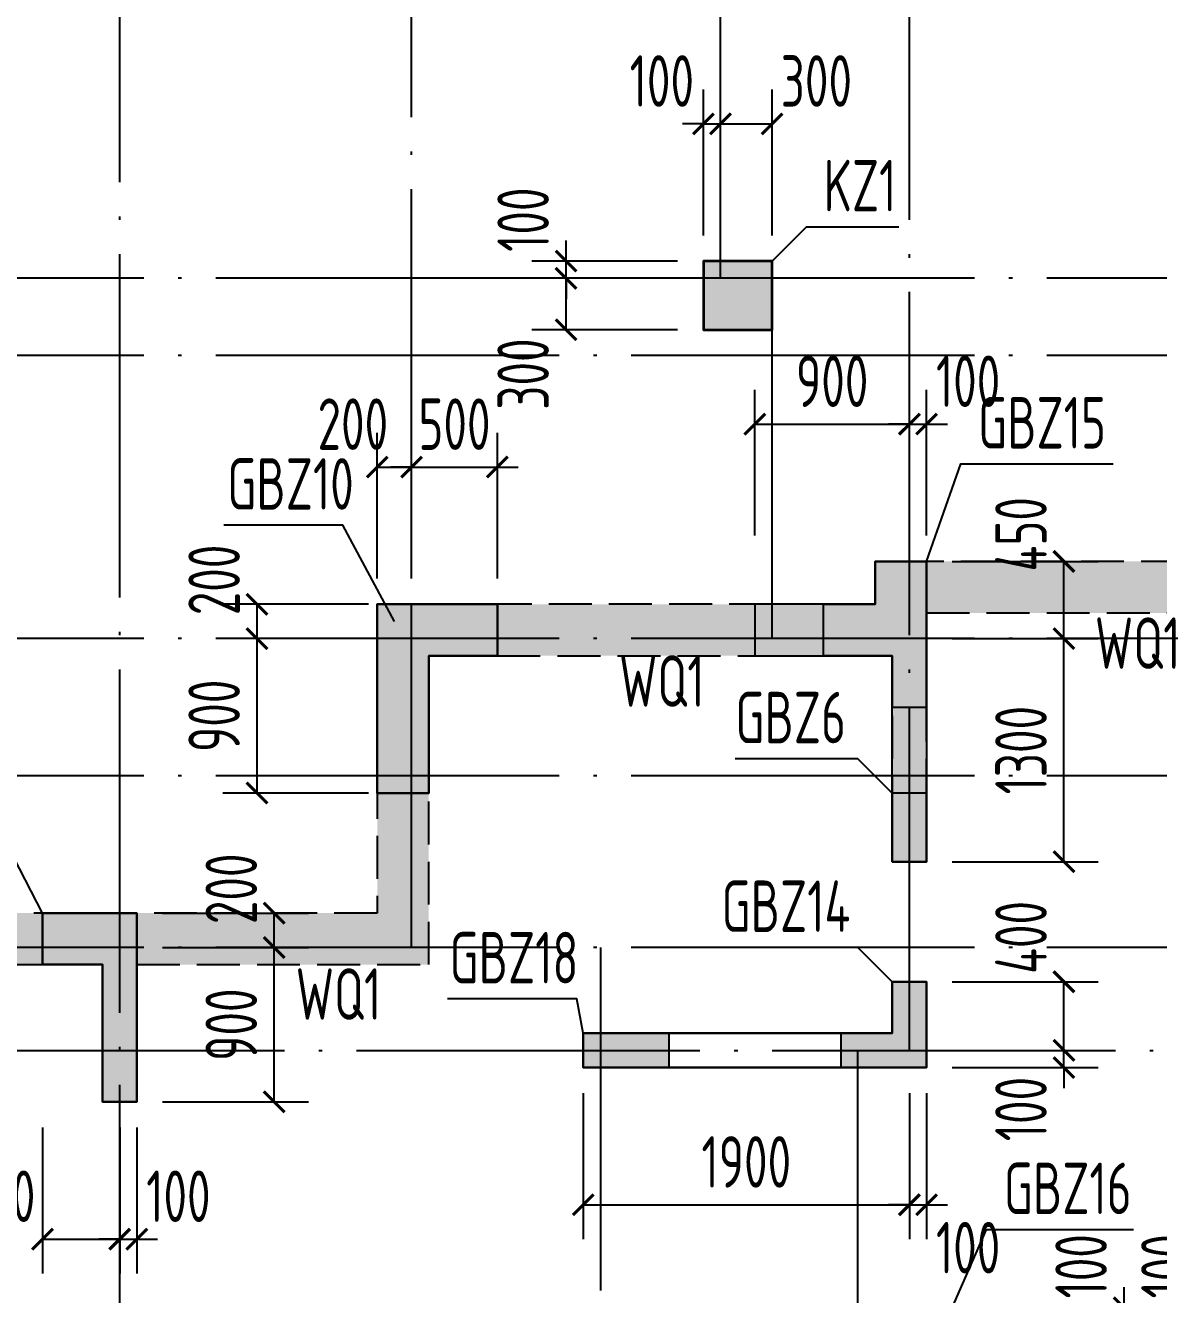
# Model space of a CAD drawing. Extents: x -668857 to 143095, y -247466 to 228182.
# Drawn here: x -296925 to -290325, y 208415 to 215812 of the extents above; entities that cross this region are included whole.
import ezdxf
from ezdxf.enums import TextEntityAlignment as Align

# ---------------------------------------------------------------- set-up
doc = ezdxf.new("R2010")
doc.units = 0
doc.header["$LTSCALE"] = 1000
doc.linetypes.add('DASH', pattern=[0.35, 0.25, -0.1])
doc.linetypes.add('DOTE', pattern=[2.42, 2, -0.2, 0.02, -0.2])
doc.layers.get('0').update_dxf_attribs({"linetype": 'CONTINUOUS'})
doc.layers.get('DEFPOINTS').update_dxf_attribs({"linetype": 'CONTINUOUS'})
for name, color, linetype in [('A-DOTE', 10, 'DOTE'), ('COLU_DE_TEXT', 7, 'CONTINUOUS'), ('LABEL', 1, 'CONTINUOUS'), ('S-Q墙填充', 252, 'CONTINUOUS'), ('S-Q墙实线', 6, 'CONTINUOUS'), ('S-Q墙标注', 3, 'CONTINUOUS'), ('S-Q墙虚线', 6, 'DASH'), ('S-X详图填充', 252, 'CONTINUOUS'), ('S-X详图实线', 4, 'CONTINUOUS'), ('S-Z柱实线', 6, 'CONTINUOUS')]:
    doc.layers.add(name, color=color, linetype=linetype)
doc.layers.add('PUB_HATCH', color=8, linetype='CONTINUOUS', lineweight=9)
doc.styles.add('TSSD_REIN', font='tssdeng.shx', dxfattribs={"width": 0.7, "height": 300, "bigfont": 'tssdchn.shx'})
doc.styles.add('结构文字', font='zstxt.shx', dxfattribs={"width": 0.7, "bigfont": 'zshz.shx'})
doc.dimstyles.new('STRUCK', dxfattribs={"dimtxt": 400, "dimasz": 121, "dimexe": 200, "dimexo": 150, "dimgap": 115, "dimtad": 1, "dimdec": 0, "dimdsep": 46, "dimtxsty": '结构文字', "dimblk": 'ARCHTICK', "dimcen": 400, "dimclrd": 3, "dimclre": 3, "dimclrt": 7, "dimadec": 0, "dimazin": 0, "dimtfac": 1, "dimtdec": 0, "dimtix": 1, "dimtmove": 2, "dimatfit": 3, "dimldrblk": '_DIMX', "dimfxl": 0, "dimtolj": 1, "dimtzin": 0, "dimarcsym": 0})

# ---------------------------------------------------------------- blocks, each defined once
blk = doc.blocks.new('20210726.16350016')
at = {"layer": 'A-DOTE'}
for p, q in [((36100, 10900), (36100, 21100)), ((37800, 13700), (37800, 21100)), ((39600, 17600), (39600, 21100)), ((40700, 13100.3), (40700, 21100)), ((55600, 17600), (3600, 17600)), ((39900, 15500), (39900, 17600)), ((55600, 17150), (3600, 17150)), ((55600, 15500), (3600, 15500)), ((55600, 14700), (3600, 14700)), ((55600, 13700), (3600, 13700)), ((38900.2, 13700), (38900, 3600)), ((3600, 13100.3), (55600, 13100.3)), ((40400, 11500), (40400, 13100))]:
    blk.add_line(p, q, dxfattribs=at)
blk = doc.blocks.new('_ArchTick')
at = {"color": 0, "linetype": 'ByBlock', "const_width": 0.15}
blk.add_lwpolyline([(-0.5, -0.5), (0.5, 0.5)], dxfattribs=at)
blk = doc.blocks.new('*D799')
at = {"layer": 'DEFPOINTS', "color": 0}
for p in [(-296276.1, 210438.2), (-295476.1, 210438.2), (-296276.1, 209538.2)]:
    blk.add_point(p, dxfattribs=at)
at = {"layer": 'S-Q墙标注', "color": 3, "lineweight": -2}
for p, q in [((-296126.1, 210438.2), (-295276.1, 210438.2)), ((-295476.1, 209538.2), (-295476.1, 210438.2)), ((-296126.1, 209538.2), (-295276.1, 209538.2))]:
    blk.add_line(p, q, dxfattribs=at)
at = {"layer": 'S-Q墙标注', "color": 3, "lineweight": -2, "xscale": 121, "yscale": 121, "zscale": 121}
for p, rotation in [((-295476.1, 210438.2), 90), ((-295476.1, 209538.2), 270)]:
    blk.add_blockref('_ArchTick', p, dxfattribs=dict(at, rotation=rotation))
at = {"layer": 'S-Q墙标注', "color": 7, "insert": (-295726.1, 209988.2), "char_height": 300, "attachment_point": 5, "rotation": 90, "style": 'TSSD_REIN'}
blk.add_mtext('\\A1;900', dxfattribs=at)
blk = doc.blocks.new('_DIMX')
blk.add_line((-150, 0), (150, 0))
at = {"const_width": 50}
blk.add_lwpolyline([(-70, -70), (70, 70)], dxfattribs=at)
blk = doc.blocks.new('*D800')
at = {"layer": 'DEFPOINTS', "color": 0}
for p in [(-296276.1, 210638.2), (-295476.1, 210638.2), (-296276.1, 210438.2)]:
    blk.add_point(p, dxfattribs=at)
at = {"layer": 'S-Q墙标注', "color": 3, "lineweight": -2}
for p, q in [((-296126.1, 210638.2), (-295276.1, 210638.2)), ((-295476.1, 210438.2), (-295476.1, 210638.2)), ((-296126.1, 210438.2), (-295276.1, 210438.2))]:
    blk.add_line(p, q, dxfattribs=at)
at = {"layer": 'S-Q墙标注', "color": 3, "lineweight": -2, "xscale": 121, "yscale": 121, "zscale": 121}
for p, rotation in [((-295476.1, 210638.2), 90), ((-295476.1, 210438.2), 270)]:
    blk.add_blockref('_ArchTick', p, dxfattribs=dict(at, rotation=rotation))
at = {"layer": 'S-Q墙标注', "color": 7, "insert": (-295726.1, 210780.1), "char_height": 300, "attachment_point": 5, "rotation": 90, "style": 'TSSD_REIN'}
blk.add_mtext('\\A1;200', dxfattribs=at)
blk = doc.blocks.new('*D801')
at = {"layer": 'DEFPOINTS', "color": 0}
for p in [(-296826, 209538.2), (-296376.1, 209538.2), (-296376.1, 208738.2)]:
    blk.add_point(p, dxfattribs=at)
at = {"layer": 'S-Q墙标注', "color": 3, "lineweight": -2}
for p, q in [((-296826, 209388.2), (-296826, 208538.2)), ((-296376.1, 209388.2), (-296376.1, 208538.2)), ((-296826, 208738.2), (-296376.1, 208738.2))]:
    blk.add_line(p, q, dxfattribs=at)
at = {"layer": 'S-Q墙标注', "color": 3, "lineweight": -2, "xscale": 121, "yscale": 121, "zscale": 121, "rotation": 180}
blk.add_blockref('_ArchTick', (-296826, 208738.2), dxfattribs=at)
at = {"layer": 'S-Q墙标注', "color": 3, "lineweight": -2, "xscale": 121, "yscale": 121, "zscale": 121}
blk.add_blockref('_ArchTick', (-296376.1, 208738.2), dxfattribs=at)
at = {"layer": 'S-Q墙标注', "color": 7, "insert": (-297084.1, 208988.2), "char_height": 300, "attachment_point": 5, "style": 'TSSD_REIN'}
blk.add_mtext('\\A1;450', dxfattribs=at)
blk = doc.blocks.new('*D802')
at = {"layer": 'DEFPOINTS', "color": 0}
for p in [(-296376.1, 209538.2), (-296276.1, 209538.2), (-296276.1, 208738.2)]:
    blk.add_point(p, dxfattribs=at)
at = {"layer": 'S-Q墙标注', "color": 3, "lineweight": -2}
for p, q in [((-296376.1, 209388.2), (-296376.1, 208538.2)), ((-296276.1, 209388.2), (-296276.1, 208538.2)), ((-296376.1, 208738.2), (-296497.1, 208738.2)), ((-296376.1, 208738.2), (-296276.1, 208738.2)), ((-296276.1, 208738.2), (-296155.1, 208738.2))]:
    blk.add_line(p, q, dxfattribs=at)
at = {"layer": 'S-Q墙标注', "color": 3, "lineweight": -2, "xscale": 121, "yscale": 121, "zscale": 121}
blk.add_blockref('_ArchTick', (-296376.1, 208738.2), dxfattribs=at)
at = {"layer": 'S-Q墙标注', "color": 3, "lineweight": -2, "xscale": 121, "yscale": 121, "zscale": 121, "rotation": 180}
blk.add_blockref('_ArchTick', (-296276.1, 208738.2), dxfattribs=at)
at = {"layer": 'S-Q墙标注', "color": 7, "insert": (-296034.2, 208988.2), "char_height": 300, "attachment_point": 5, "style": 'TSSD_REIN'}
blk.add_mtext('\\A1;100', dxfattribs=at)
blk = doc.blocks.new('*D803')
at = {"layer": 'DEFPOINTS', "color": 0}
for p in [(-291676.1, 209838.5), (-290876.1, 209838.5), (-291676.1, 209738.5)]:
    blk.add_point(p, dxfattribs=at)
at = {"layer": 'S-Q墙标注', "color": 3, "lineweight": -2}
for p, q in [((-290876.1, 209838.5), (-290876.1, 209959.5)), ((-291526.1, 209838.5), (-290676.1, 209838.5)), ((-290876.1, 209738.5), (-290876.1, 209838.5)), ((-291526.1, 209738.5), (-290676.1, 209738.5)), ((-290876.1, 209738.5), (-290876.1, 209617.5))]:
    blk.add_line(p, q, dxfattribs=at)
at = {"layer": 'S-Q墙标注', "color": 3, "lineweight": -2, "xscale": 121, "yscale": 121, "zscale": 121}
for p, rotation in [((-290876.1, 209838.5), 270), ((-290876.1, 209738.5), 90)]:
    blk.add_blockref('_ArchTick', p, dxfattribs=dict(at, rotation=rotation))
at = {"layer": 'S-Q墙标注', "color": 7, "insert": (-291126.1, 209496.6), "char_height": 300, "attachment_point": 5, "rotation": 90, "style": 'TSSD_REIN'}
blk.add_mtext('\\A1;100', dxfattribs=at)
blk = doc.blocks.new('*D804')
at = {"layer": 'DEFPOINTS', "color": 0}
for p in [(-291676.1, 210238.5), (-290876.1, 210238.5), (-291676.1, 209838.5)]:
    blk.add_point(p, dxfattribs=at)
at = {"layer": 'S-Q墙标注', "color": 3, "lineweight": -2}
for p, q in [((-291526.1, 210238.5), (-290676.1, 210238.5)), ((-290876.1, 209838.5), (-290876.1, 210238.5)), ((-291526.1, 209838.5), (-290676.1, 209838.5))]:
    blk.add_line(p, q, dxfattribs=at)
at = {"layer": 'S-Q墙标注', "color": 3, "lineweight": -2, "xscale": 121, "yscale": 121, "zscale": 121}
for p, rotation in [((-290876.1, 210238.5), 90), ((-290876.1, 209838.5), 270)]:
    blk.add_blockref('_ArchTick', p, dxfattribs=dict(at, rotation=rotation))
at = {"layer": 'S-Q墙标注', "color": 7, "insert": (-291126.1, 210496.6), "char_height": 300, "attachment_point": 5, "rotation": 90, "style": 'TSSD_REIN'}
blk.add_mtext('\\A1;400', dxfattribs=at)
blk = doc.blocks.new('*D805')
at = {"layer": 'DEFPOINTS', "color": 0}
for p in [(-293676.1, 209738.5), (-291776.1, 209738.5), (-291776.1, 208938.5)]:
    blk.add_point(p, dxfattribs=at)
at = {"layer": 'S-Q墙标注', "color": 3, "lineweight": -2}
for p, q in [((-293676.1, 209588.5), (-293676.1, 208738.5)), ((-291776.1, 209588.5), (-291776.1, 208738.5)), ((-293676.1, 208938.5), (-291776.1, 208938.5))]:
    blk.add_line(p, q, dxfattribs=at)
at = {"layer": 'S-Q墙标注', "color": 3, "lineweight": -2, "xscale": 121, "yscale": 121, "zscale": 121, "rotation": 180}
blk.add_blockref('_ArchTick', (-293676.1, 208938.5), dxfattribs=at)
at = {"layer": 'S-Q墙标注', "color": 3, "lineweight": -2, "xscale": 121, "yscale": 121, "zscale": 121}
blk.add_blockref('_ArchTick', (-291776.1, 208938.5), dxfattribs=at)
at = {"layer": 'S-Q墙标注', "color": 7, "insert": (-292726.1, 209188.5), "char_height": 300, "attachment_point": 5, "style": 'TSSD_REIN'}
blk.add_mtext('\\A1;1900', dxfattribs=at)
blk = doc.blocks.new('*D806')
at = {"layer": 'DEFPOINTS', "color": 0}
for p in [(-291776.1, 209738.5), (-291676.1, 209738.5), (-291676.1, 208938.5)]:
    blk.add_point(p, dxfattribs=at)
at = {"layer": 'S-Q墙标注', "color": 3, "lineweight": -2}
for p, q in [((-291776.1, 209588.5), (-291776.1, 208738.5)), ((-291676.1, 209588.5), (-291676.1, 208738.5)), ((-291776.1, 208938.5), (-291897.1, 208938.5)), ((-291776.1, 208938.5), (-291676.1, 208938.5)), ((-291676.1, 208938.5), (-291555.1, 208938.5))]:
    blk.add_line(p, q, dxfattribs=at)
at = {"layer": 'S-Q墙标注', "color": 3, "lineweight": -2, "xscale": 121, "yscale": 121, "zscale": 121}
blk.add_blockref('_ArchTick', (-291776.1, 208938.5), dxfattribs=at)
at = {"layer": 'S-Q墙标注', "color": 3, "lineweight": -2, "xscale": 121, "yscale": 121, "zscale": 121, "rotation": 180}
blk.add_blockref('_ArchTick', (-291676.1, 208938.5), dxfattribs=at)
at = {"layer": 'S-Q墙标注', "color": 7, "insert": (-291434.2, 208688.5), "char_height": 300, "attachment_point": 5, "style": 'TSSD_REIN'}
blk.add_mtext('\\A1;100', dxfattribs=at)
blk = doc.blocks.new('*D807')
at = {"layer": 'DEFPOINTS', "color": 0}
for p in [(-295576.1, 212238.2), (-294776.1, 212238.2), (-294776.1, 211338.2)]:
    blk.add_point(p, dxfattribs=at)
at = {"layer": 'S-Q墙标注', "color": 3, "lineweight": -2}
for p, q in [((-294926.1, 212238.2), (-295776.1, 212238.2)), ((-295576.1, 211338.2), (-295576.1, 212238.2)), ((-294926.1, 211338.2), (-295776.1, 211338.2))]:
    blk.add_line(p, q, dxfattribs=at)
at = {"layer": 'S-Q墙标注', "color": 3, "lineweight": -2, "xscale": 121, "yscale": 121, "zscale": 121}
for p, rotation in [((-295576.1, 212238.2), 90), ((-295576.1, 211338.2), 270)]:
    blk.add_blockref('_ArchTick', p, dxfattribs=dict(at, rotation=rotation))
at = {"layer": 'S-Q墙标注', "color": 7, "insert": (-295826.1, 211788.2), "char_height": 300, "attachment_point": 5, "rotation": 90, "style": 'TSSD_REIN'}
blk.add_mtext('\\A1;900', dxfattribs=at)
blk = doc.blocks.new('*D808')
at = {"layer": 'DEFPOINTS', "color": 0}
for p in [(-295576.1, 212438.2), (-294776.1, 212438.2), (-294776.1, 212238.2)]:
    blk.add_point(p, dxfattribs=at)
at = {"layer": 'S-Q墙标注', "color": 3, "lineweight": -2}
for p, q in [((-294926.1, 212438.2), (-295776.1, 212438.2)), ((-295576.1, 212238.2), (-295576.1, 212438.2)), ((-294926.1, 212238.2), (-295776.1, 212238.2))]:
    blk.add_line(p, q, dxfattribs=at)
at = {"layer": 'S-Q墙标注', "color": 3, "lineweight": -2, "xscale": 121, "yscale": 121, "zscale": 121}
for p, rotation in [((-295576.1, 212438.2), 90), ((-295576.1, 212238.2), 270)]:
    blk.add_blockref('_ArchTick', p, dxfattribs=dict(at, rotation=rotation))
at = {"layer": 'S-Q墙标注', "color": 7, "insert": (-295826.1, 212580.1), "char_height": 300, "attachment_point": 5, "rotation": 90, "style": 'TSSD_REIN'}
blk.add_mtext('\\A1;200', dxfattribs=at)
blk = doc.blocks.new('*D809')
at = {"layer": 'DEFPOINTS', "color": 0}
for p in [(-294676.1, 213238.2), (-294876.1, 212438.2), (-294676.1, 212438.2)]:
    blk.add_point(p, dxfattribs=at)
at = {"layer": 'S-Q墙标注', "color": 3, "lineweight": -2}
for p, q in [((-294876.1, 212588.2), (-294876.1, 213438.2)), ((-294676.1, 212588.2), (-294676.1, 213438.2)), ((-294876.1, 213238.2), (-294676.1, 213238.2))]:
    blk.add_line(p, q, dxfattribs=at)
at = {"layer": 'S-Q墙标注', "color": 3, "lineweight": -2, "xscale": 121, "yscale": 121, "zscale": 121, "rotation": 180}
blk.add_blockref('_ArchTick', (-294876.1, 213238.2), dxfattribs=at)
at = {"layer": 'S-Q墙标注', "color": 3, "lineweight": -2, "xscale": 121, "yscale": 121, "zscale": 121}
blk.add_blockref('_ArchTick', (-294676.1, 213238.2), dxfattribs=at)
at = {"layer": 'S-Q墙标注', "color": 7, "insert": (-295018.1, 213488.2), "char_height": 300, "attachment_point": 5, "style": 'TSSD_REIN'}
blk.add_mtext('\\A1;200', dxfattribs=at)
blk = doc.blocks.new('*D810')
at = {"layer": 'DEFPOINTS', "color": 0}
for p in [(-294176.2, 213238.2), (-294676.1, 212438.2), (-294176.2, 212438.2)]:
    blk.add_point(p, dxfattribs=at)
at = {"layer": 'S-Q墙标注', "color": 3, "lineweight": -2}
for p, q in [((-294676.1, 212588.2), (-294676.1, 213438.2)), ((-294176.2, 212588.2), (-294176.2, 213438.2)), ((-294676.1, 213238.2), (-294797.1, 213238.2)), ((-294676.1, 213238.2), (-294176.2, 213238.2)), ((-294176.2, 213238.2), (-294055.2, 213238.2))]:
    blk.add_line(p, q, dxfattribs=at)
at = {"layer": 'S-Q墙标注', "color": 3, "lineweight": -2, "xscale": 121, "yscale": 121, "zscale": 121}
blk.add_blockref('_ArchTick', (-294676.1, 213238.2), dxfattribs=at)
at = {"layer": 'S-Q墙标注', "color": 3, "lineweight": -2, "xscale": 121, "yscale": 121, "zscale": 121, "rotation": 180}
blk.add_blockref('_ArchTick', (-294176.2, 213238.2), dxfattribs=at)
at = {"layer": 'S-Q墙标注', "color": 7, "insert": (-294426.2, 213488.2), "char_height": 300, "attachment_point": 5, "style": 'TSSD_REIN'}
blk.add_mtext('\\A1;500', dxfattribs=at)
blk = doc.blocks.new('*D813')
at = {"layer": 'DEFPOINTS', "color": 0}
for p in [(-291676.1, 212238.2), (-290876.1, 212238.2), (-291676.1, 210938.2)]:
    blk.add_point(p, dxfattribs=at)
at = {"layer": 'S-Q墙标注', "color": 3, "lineweight": -2}
for p, q in [((-291526.1, 212238.2), (-290676.1, 212238.2)), ((-290876.1, 210938.2), (-290876.1, 212238.2)), ((-291526.1, 210938.2), (-290676.1, 210938.2))]:
    blk.add_line(p, q, dxfattribs=at)
at = {"layer": 'S-Q墙标注', "color": 3, "lineweight": -2, "xscale": 121, "yscale": 121, "zscale": 121}
for p, rotation in [((-290876.1, 212238.2), 90), ((-290876.1, 210938.2), 270)]:
    blk.add_blockref('_ArchTick', p, dxfattribs=dict(at, rotation=rotation))
at = {"layer": 'S-Q墙标注', "color": 7, "insert": (-291126.1, 211588.2), "char_height": 300, "attachment_point": 5, "rotation": 90, "style": 'TSSD_REIN'}
blk.add_mtext('\\A1;1300', dxfattribs=at)
blk = doc.blocks.new('*D814')
at = {"layer": 'DEFPOINTS', "color": 0}
for p in [(-291676.1, 212688.2), (-290876.1, 212688.2), (-291676.1, 212238.2)]:
    blk.add_point(p, dxfattribs=at)
at = {"layer": 'S-Q墙标注', "color": 3, "lineweight": -2}
for p, q in [((-291526.1, 212688.2), (-290676.1, 212688.2)), ((-290876.1, 212238.2), (-290876.1, 212688.2)), ((-291526.1, 212238.2), (-290676.1, 212238.2))]:
    blk.add_line(p, q, dxfattribs=at)
at = {"layer": 'S-Q墙标注', "color": 3, "lineweight": -2, "xscale": 121, "yscale": 121, "zscale": 121}
for p, rotation in [((-290876.1, 212688.2), 90), ((-290876.1, 212238.2), 270)]:
    blk.add_blockref('_ArchTick', p, dxfattribs=dict(at, rotation=rotation))
at = {"layer": 'S-Q墙标注', "color": 7, "insert": (-291126.1, 212846.3), "char_height": 300, "attachment_point": 5, "rotation": 90, "style": 'TSSD_REIN'}
blk.add_mtext('\\A1;450', dxfattribs=at)
blk = doc.blocks.new('*D815')
at = {"layer": 'DEFPOINTS', "color": 0}
for p in [(-291776.1, 213488.3), (-292676.2, 212688.3), (-291776.1, 212688.3)]:
    blk.add_point(p, dxfattribs=at)
at = {"layer": 'S-Q墙标注', "color": 3, "lineweight": -2}
for p, q in [((-292676.2, 212838.3), (-292676.2, 213688.3)), ((-291776.1, 212838.3), (-291776.1, 213688.3)), ((-292676.2, 213488.3), (-291776.1, 213488.3))]:
    blk.add_line(p, q, dxfattribs=at)
at = {"layer": 'S-Q墙标注', "color": 3, "lineweight": -2, "xscale": 121, "yscale": 121, "zscale": 121, "rotation": 180}
blk.add_blockref('_ArchTick', (-292676.2, 213488.3), dxfattribs=at)
at = {"layer": 'S-Q墙标注', "color": 3, "lineweight": -2, "xscale": 121, "yscale": 121, "zscale": 121}
blk.add_blockref('_ArchTick', (-291776.1, 213488.3), dxfattribs=at)
at = {"layer": 'S-Q墙标注', "color": 7, "insert": (-292226.2, 213738.3), "char_height": 300, "attachment_point": 5, "style": 'TSSD_REIN'}
blk.add_mtext('\\A1;900', dxfattribs=at)
blk = doc.blocks.new('*D816')
at = {"layer": 'DEFPOINTS', "color": 0}
for p in [(-291676.1, 213488.3), (-291776.1, 212688.3), (-291676.1, 212688.3)]:
    blk.add_point(p, dxfattribs=at)
at = {"layer": 'S-Q墙标注', "color": 3, "lineweight": -2}
for p, q in [((-291776.1, 212838.3), (-291776.1, 213688.3)), ((-291676.1, 212838.3), (-291676.1, 213688.3)), ((-291776.1, 213488.3), (-291897.1, 213488.3)), ((-291776.1, 213488.3), (-291676.1, 213488.3)), ((-291676.1, 213488.3), (-291555.1, 213488.3))]:
    blk.add_line(p, q, dxfattribs=at)
at = {"layer": 'S-Q墙标注', "color": 3, "lineweight": -2, "xscale": 121, "yscale": 121, "zscale": 121}
blk.add_blockref('_ArchTick', (-291776.1, 213488.3), dxfattribs=at)
at = {"layer": 'S-Q墙标注', "color": 3, "lineweight": -2, "xscale": 121, "yscale": 121, "zscale": 121, "rotation": 180}
blk.add_blockref('_ArchTick', (-291676.1, 213488.3), dxfattribs=at)
at = {"layer": 'S-Q墙标注', "color": 7, "insert": (-291434.2, 213738.3), "char_height": 300, "attachment_point": 5, "style": 'TSSD_REIN'}
blk.add_mtext('\\A1;100', dxfattribs=at)
blk = doc.blocks.new('*D837')
at = {"layer": 'DEFPOINTS', "color": 0}
for p in [(-293776.1, 214438.2), (-292976.1, 214438.2), (-292976.1, 214338.2)]:
    blk.add_point(p, dxfattribs=at)
at = {"layer": 'S-Q墙标注', "color": 3, "lineweight": -2}
for p, q in [((-293776.1, 214438.2), (-293776.1, 214559.2)), ((-293126.1, 214438.2), (-293976.1, 214438.2)), ((-293776.1, 214338.2), (-293776.1, 214438.2)), ((-293126.1, 214338.2), (-293976.1, 214338.2)), ((-293776.1, 214338.2), (-293776.1, 214217.2))]:
    blk.add_line(p, q, dxfattribs=at)
at = {"layer": 'S-Q墙标注', "color": 3, "lineweight": -2, "xscale": 121, "yscale": 121, "zscale": 121}
for p, rotation in [((-293776.1, 214438.2), 270), ((-293776.1, 214338.2), 90)]:
    blk.add_blockref('_ArchTick', p, dxfattribs=dict(at, rotation=rotation))
at = {"layer": 'S-Q墙标注', "color": 7, "insert": (-294026.1, 214680.1), "char_height": 300, "attachment_point": 5, "rotation": 90, "style": 'TSSD_REIN'}
blk.add_mtext('\\A1;100', dxfattribs=at)
blk = doc.blocks.new('*D840')
at = {"layer": 'DEFPOINTS', "color": 0}
for p in [(-293776.1, 214338.2), (-292976.1, 214338.2), (-292976.1, 214038.2)]:
    blk.add_point(p, dxfattribs=at)
at = {"layer": 'S-Q墙标注', "color": 3, "lineweight": -2}
for p, q in [((-293126.1, 214338.2), (-293976.1, 214338.2)), ((-293776.1, 214038.2), (-293776.1, 214338.2)), ((-293126.1, 214038.2), (-293976.1, 214038.2))]:
    blk.add_line(p, q, dxfattribs=at)
at = {"layer": 'S-Q墙标注', "color": 3, "lineweight": -2, "xscale": 121, "yscale": 121, "zscale": 121}
for p, rotation in [((-293776.1, 214338.2), 90), ((-293776.1, 214038.2), 270)]:
    blk.add_blockref('_ArchTick', p, dxfattribs=dict(at, rotation=rotation))
at = {"layer": 'S-Q墙标注', "color": 7, "insert": (-294026.1, 213780.1), "char_height": 300, "attachment_point": 5, "rotation": 90, "style": 'TSSD_REIN'}
blk.add_mtext('\\A1;300', dxfattribs=at)
blk = doc.blocks.new('*D841')
at = {"layer": 'DEFPOINTS', "color": 0}
for p in [(-292576.1, 215238.2), (-292876.1, 214438.2), (-292576.1, 214438.2)]:
    blk.add_point(p, dxfattribs=at)
at = {"layer": 'S-Q墙标注', "color": 3, "lineweight": -2}
for p, q in [((-292876.1, 214588.2), (-292876.1, 215438.2)), ((-292576.1, 214588.2), (-292576.1, 215438.2)), ((-292876.1, 215238.2), (-292576.1, 215238.2))]:
    blk.add_line(p, q, dxfattribs=at)
at = {"layer": 'S-Q墙标注', "color": 3, "lineweight": -2, "xscale": 121, "yscale": 121, "zscale": 121, "rotation": 180}
blk.add_blockref('_ArchTick', (-292876.1, 215238.2), dxfattribs=at)
at = {"layer": 'S-Q墙标注', "color": 3, "lineweight": -2, "xscale": 121, "yscale": 121, "zscale": 121}
blk.add_blockref('_ArchTick', (-292576.1, 215238.2), dxfattribs=at)
at = {"layer": 'S-Q墙标注', "color": 7, "insert": (-292318.1, 215488.2), "char_height": 300, "attachment_point": 5, "style": 'TSSD_REIN'}
blk.add_mtext('\\A1;300', dxfattribs=at)
blk = doc.blocks.new('*D871')
at = {"layer": 'DEFPOINTS', "color": 0}
for p in [(-291326.1, 208338.2), (-290526.1, 208338.2), (-291326.1, 208238.2)]:
    blk.add_point(p, dxfattribs=at)
at = {"layer": 'S-Q墙标注', "color": 3, "lineweight": -2}
for p, q in [((-290526.1, 208338.2), (-290526.1, 208459.2)), ((-291176.1, 208338.2), (-290326.1, 208338.2)), ((-290526.1, 208238.2), (-290526.1, 208338.2)), ((-291176.1, 208238.2), (-290326.1, 208238.2)), ((-290526.1, 208238.2), (-290526.1, 208117.2))]:
    blk.add_line(p, q, dxfattribs=at)
at = {"layer": 'S-Q墙标注', "color": 3, "lineweight": -2, "xscale": 121, "yscale": 121, "zscale": 121}
for p, rotation in [((-290526.1, 208338.2), 270), ((-290526.1, 208238.2), 90)]:
    blk.add_blockref('_ArchTick', p, dxfattribs=dict(at, rotation=rotation))
at = {"layer": 'S-Q墙标注', "color": 7, "insert": (-290776.1, 208580.1), "char_height": 300, "attachment_point": 5, "rotation": 90, "style": 'TSSD_REIN'}
blk.add_mtext('\\A1;100', dxfattribs=at)
blk = doc.blocks.new('*D874')
at = {"layer": 'DEFPOINTS', "color": 0}
for p in [(-290026.1, 208338.2), (-289226.1, 208338.2), (-289226.1, 208238.2)]:
    blk.add_point(p, dxfattribs=at)
at = {"layer": 'S-Q墙标注', "color": 3, "lineweight": -2}
for p, q in [((-290026.1, 208338.2), (-290026.1, 208459.2)), ((-289376.1, 208338.2), (-290226.1, 208338.2)), ((-290026.1, 208238.2), (-290026.1, 208338.2)), ((-289376.1, 208238.2), (-290226.1, 208238.2)), ((-290026.1, 208238.2), (-290026.1, 208117.2))]:
    blk.add_line(p, q, dxfattribs=at)
at = {"layer": 'S-Q墙标注', "color": 3, "lineweight": -2, "xscale": 121, "yscale": 121, "zscale": 121}
for p, rotation in [((-290026.1, 208338.2), 270), ((-290026.1, 208238.2), 90)]:
    blk.add_blockref('_ArchTick', p, dxfattribs=dict(at, rotation=rotation))
at = {"layer": 'S-Q墙标注', "color": 7, "insert": (-290276.1, 208580.1), "char_height": 300, "attachment_point": 5, "rotation": 90, "style": 'TSSD_REIN'}
blk.add_mtext('\\A1;100', dxfattribs=at)
blk = doc.blocks.new('A$C028C60F5')
at = {"color": 6}
blk.add_lwpolyline([(400, 0), (0, 0), (0, -400), (400, -400)], close=True, dxfattribs=at)
at = {"layer": 'PUB_HATCH'}
blk.add_solid([(0, -400), (400, -400), (0, 0), (400, 0)], dxfattribs=at)
blk = doc.blocks.new('A$C3EFA6995')
for p in [(9700, 100), (9700, -2400), (15900, -2400)]:
    blk.add_blockref('A$C028C60F5', p)
at = {"xscale": -1}
blk.add_blockref('A$C028C60F5', (16300, 100), dxfattribs=at)
blk = doc.blocks.new('*D880')
at = {"layer": 'DEFPOINTS', "color": 0}
for p in [(-292876.1, 215238.2), (-292976.1, 214438.2), (-292876.1, 214438.2)]:
    blk.add_point(p, dxfattribs=at)
at = {"layer": 'S-Q墙标注', "color": 3, "lineweight": -2}
for p, q in [((-292976.1, 214588.2), (-292976.1, 215438.2)), ((-292876.1, 214588.2), (-292876.1, 215438.2)), ((-292976.1, 215238.2), (-293097.1, 215238.2)), ((-292976.1, 215238.2), (-292876.1, 215238.2)), ((-292876.1, 215238.2), (-292755.1, 215238.2))]:
    blk.add_line(p, q, dxfattribs=at)
at = {"layer": 'S-Q墙标注', "color": 3, "lineweight": -2, "xscale": 121, "yscale": 121, "zscale": 121}
blk.add_blockref('_ArchTick', (-292976.1, 215238.2), dxfattribs=at)
at = {"layer": 'S-Q墙标注', "color": 3, "lineweight": -2, "xscale": 121, "yscale": 121, "zscale": 121, "rotation": 180}
blk.add_blockref('_ArchTick', (-292876.1, 215238.2), dxfattribs=at)
at = {"layer": 'S-Q墙标注', "color": 7, "insert": (-293218.1, 215488.2), "char_height": 300, "attachment_point": 5, "style": 'TSSD_REIN'}
blk.add_mtext('\\A1;100', dxfattribs=at)

msp = doc.modelspace()

# ---------------------------------------------------------------- hatches: boundary and pattern name
at = {"layer": 'S-Q墙填充', "ltscale": 0.5}
h = msp.add_hatch(dxfattribs=at)
h.set_pattern_fill('ARMORED', color=252, scale=30, style=0)
h.set_pattern_definition([(50, (-376939.88, 173170.09), (215.17805, -18.82564), [22.5, -247.5]), (355, (-376939.88, 173170.09), (-41.6254, 225.65764), [18, -198]), (100.4514, (-376921.95, 173168.52), (173.5528, 206.83186), [19.12206, -210.34263]), (46.1842, (-376939.88, 173230.09), (320.1723, -49.6557), [33.75, -371.25]), (96.6356, (-376913.2, 173225.95), (280.3988, 292.2354), [28.6831, -315.5139]), (351.1842, (-376939.88, 173230.1), (280.3986, 292.2356), [27, -297]), (21, (-376909.88, 173215.09), (179.07212, -120.78567), [22.5, -247.5]), (326, (-376909.88, 173215.09), (72.9946, 217.545), [18, -198]), (71.4514, (-376894.95, 173205.02), (252.0668, 96.75915), [19.12206, -210.34263]), (37.5, (-376939.88, 173170.085), (3.647957, 99.868156), [0, -195.6, 0, -201, 0, -198.75]), (7.5, (-376939.88, 173170.09), (78.92086, 118.32351), [0, -114.6, 0, -191.1, 0, -75.75]), (327.5, (-377006.78, 173170.085), (160.14673, -6.76646), [0, -75, 0, -234, 0, -310.5]), (317.5, (-377036.78, 173170.09), (174.95585, 30.0315), [0, -97.5, 0, -155.4, 0, -220.5]), (45, (-376939.88, 173170.09), (-106.06602, 106.06602), [])])
h.paths.add_polyline_path([(-285876.04, 212438.23), (-286525.96, 212438.23), (-288176.02, 212438.23), (-288776.24, 212438.23), (-288776.38, 212688.23), (-291975.97, 212688.23), (-291976.06, 212438.23), (-292575.99, 212438.23), (-294176.22, 212438.23), (-294876.13, 212438.23), (-294876.13, 211438.23), (-294876.13, 210638.23), (-307576.14, 210638.23), (-308026.14, 210638.23), (-308926.22, 210638.23), (-309376.13, 210638.23), (-310876.13, 210638.23), (-310876.13, 211438.23), (-310876.13, 212438.23), (-311526.05, 212438.23), (-313176.52, 212438.23), (-313776.13, 212438.23), (-313776.13, 212688.23), (-316976.13, 212688.23), (-316976.13, 212438.23), (-317576.26, 212438.23), (-319176.22, 212438.23), (-319876.13, 212438.23), (-319876.13, 211438.23), (-319876.13, 210638.23), (-328076.13, 210638.23), (-328076.13, 207638.23), (-328076.12, 205038.23), (-328076.12, 202938.23), (-325276.12, 202938.23), (-318776.08, 202938.23), (-318776.13, 201738.22), (-317726.13, 201738.22), (-315376.12, 201738.22), (-312826.13, 201738.22), (-311976.13, 201738.22), (-311976.18, 202938.11), (-306376.14, 202938.23), (-305476.14, 202938.23), (-302876.14, 202938.23), (-300276.12, 202938.23), (-299376.12, 202938.23), (-293776.12, 202938.23), (-293776.12, 201738.22), (-292726.13, 201738.22), (-290376.14, 201738.22), (-288026.13, 201738.22), (-286976.14, 201738.22), (-286976.14, 202938.23), (-281376.14, 202938.23), (-280476.14, 202938.23), (-277676.14, 202938.23), (-277676.14, 210638.23), (-279276.23, 210638.23), (-279676.14, 210638.23), (-282576.13, 210638.23), (-283026.13, 210638.23), (-283926.22, 210638.23), (-284376.14, 210638.23), (-285876.04, 210638.23), (-285876.04, 211438.23)])
h.paths.add_polyline_path([(-327776.13, 207538.23), (-327076.13, 207538.23), (-327076.13, 207738.23), (-327776.13, 207738.23), (-327776.13, 210338.23), (-327376.13, 210338.23), (-326476.04, 210338.23), (-326176.12, 210338.23), (-326176.11, 209688.23), (-325976.11, 209688.23), (-325976.12, 210338.23), (-323276.12, 210338.23), (-323276.12, 207538.23), (-323076.12, 207538.23), (-323076.12, 210338.23), (-322726.12, 210338.23), (-321826.04, 210338.23), (-321476.12, 210338.23), (-321476.12, 209538.23), (-321276.12, 209538.23), (-321276.12, 210338.23), (-319576.13, 210338.23), (-319576.13, 211438.23), (-319576.13, 212138.23), (-319176.22, 212138.23), (-317576.26, 212138.23), (-316876.13, 212138.23), (-316876.13, 210938.23), (-316676.13, 210938.23), (-316676.13, 212238.23), (-316676.13, 212388.23), (-314076.13, 212388.23), (-314076.13, 212238.23), (-314076.13, 210938.23), (-313876.13, 210938.23), (-313876.13, 212138.23), (-313176.52, 212138.23), (-311526.05, 212138.23), (-311176.13, 212138.23), (-311176.13, 211438.23), (-311176.13, 210338.23), (-309476.13, 210338.23), (-309476.13, 209538.23), (-309276.13, 209538.23), (-309276.13, 210338.23), (-308926.22, 210338.23), (-308026.14, 210338.23), (-307676.14, 210338.23), (-307676.14, 207538.23), (-307476.14, 207538.23), (-307476.14, 210338.23), (-304776.14, 210338.23), (-304776.14, 207538.23), (-304576.14, 207538.23), (-304576.14, 210338.23), (-304276.23, 210338.23), (-303276.13, 210338.23), (-302976.14, 210338.23), (-302976.14, 210338.23), (-302776.14, 210338.23), (-302776.14, 210338.23), (-302476.13, 210338.23), (-301476.04, 210338.23), (-301176.12, 210338.23), (-301176.12, 207538.03), (-300976.12, 207538.03), (-300976.12, 210338.23), (-298276.13, 210338.23), (-298276.13, 207538.23), (-298076.13, 207538.23), (-298076.13, 210338.23), (-297726.13, 210338.23), (-296826.04, 210338.23), (-296476.13, 210338.23), (-296476.13, 209538.23), (-296276.13, 209538.23), (-296276.13, 210338.23), (-294576.13, 210338.23), (-294576.13, 211438.23), (-294576.13, 212138.23), (-294176.22, 212138.23), (-292575.99, 212138.23), (-291876.13, 212138.23), (-291876.13, 210938.23), (-291676.13, 210938.23), (-291676.13, 212388.23), (-289076.13, 212388.23), (-289076.13, 210938.23), (-288876.13, 210938.23), (-288876.13, 212138.23), (-288176.02, 212138.23), (-286525.96, 212138.23), (-286176.04, 212138.23), (-286176.04, 211438.23), (-286176.04, 210338.23), (-284476.14, 210338.23), (-284476.14, 209538.23), (-284276.14, 209538.23), (-284276.14, 210338.23), (-283926.22, 210338.23), (-283026.13, 210338.23), (-282676.13, 210338.23), (-282676.13, 207538.23), (-282476.13, 207538.23), (-282476.13, 210338.23), (-279776.14, 210338.23), (-279776.14, 209688.25), (-279576.14, 209688.25), (-279576.14, 210338.23), (-279276.23, 210338.23), (-278376.13, 210338.23), (-277976.13, 210338.23), (-277976.13, 207738.23), (-278676.13, 207738.23), (-278676.13, 207538.23), (-277976.13, 207538.23), (-277976.14, 205038.23), (-277976.14, 203238.23), (-280476.14, 203238.23), (-281276.14, 203238.23), (-281276.14, 204688.23), (-281476.14, 204688.23), (-281476.14, 203238.23), (-286976.14, 203238.23), (-286976.14, 203488.22), (-287276.14, 203488.22), (-287276.14, 203138.23), (-287276.14, 202038.22), (-288026.13, 202038.22), (-290376.14, 202038.22), (-292726.13, 202038.22), (-293476.12, 202038.22), (-293476.12, 203138.23), (-293476.12, 203488.22), (-293776.12, 203488.22), (-293776.12, 203238.23), (-299276.12, 203238.23), (-299276.12, 204688.23), (-299476.12, 204688.23), (-299476.12, 203238.23), (-300276.12, 203238.23), (-302876.14, 203238.23), (-305476.14, 203238.23), (-306276.14, 203238.23), (-306276.14, 204688.23), (-306476.14, 204688.23), (-306476.14, 203238.22), (-311976.14, 203238.1), (-311976.1, 203488.2), (-312276.14, 203488.23), (-312276.19, 203138.11), (-312276.15, 202038.22), (-312826.13, 202038.23), (-315376.12, 202038.22), (-317726.13, 202038.22), (-318476.12, 202038.22), (-318476.07, 203138.11), (-318476.12, 203488.23), (-318776.12, 203488.2), (-318776.09, 203238.1), (-324276.12, 203238.22), (-324276.12, 204688.23), (-324476.12, 204688.23), (-324476.12, 203238.23), (-325276.12, 203238.23), (-327776.12, 203238.23), (-327776.12, 205038.23)], flags=16)
at = {"layer": 'S-X详图填充'}
h = msp.add_hatch(color=256, dxfattribs=at)
h.dxf.hatch_style = 1
h.paths.add_polyline_path([(-292976.14, 214438.25), (-292576.14, 214438.25), (-292576.14, 214038.25), (-292976.14, 214038.25)])
h = msp.add_hatch(color=256, dxfattribs=at)
h.dxf.hatch_style = 1
h.paths.add_polyline_path([(-291976.06, 212438.26), (-292676.03, 212438.22), (-292676.03, 212138.22), (-291876.13, 212138.22), (-291876.14, 211838.25), (-291676.09, 211838.25), (-291676.03, 212688.14), (-291975.99, 212688.23)])
h = msp.add_hatch(color=256, dxfattribs=at)
h.dxf.hatch_style = 1
h.paths.add_polyline_path([(-294876.13, 211338.25), (-294576.13, 211338.25), (-294576.13, 212138.22), (-294176.14, 212138.22), (-294176.14, 212438.23), (-294876.13, 212438.23)])
h = msp.add_hatch(color=256, dxfattribs=at)
h.dxf.hatch_style = 1
h.paths.add_polyline_path([(-291676.12, 211338.25), (-291876.14, 211338.25), (-291876.14, 210938.25), (-291676.14, 210938.25)])
h = msp.add_hatch(color=256, dxfattribs=at)
h.dxf.hatch_style = 1
h.paths.add_polyline_path([(-296826.14, 210638.22), (-296826.09, 210338.23), (-296476.09, 210338.23), (-296476.14, 209538.25), (-296276.14, 209538.25), (-296276.14, 210638.22)])
h = msp.add_hatch(color=256, dxfattribs=at)
h.dxf.hatch_style = 1
h.paths.add_polyline_path([(-292176.14, 209938.55), (-292176.14, 209738.55), (-291676.14, 209738.55), (-291676.14, 210238.55), (-291876.14, 210238.55), (-291876.14, 209938.55)])
h = msp.add_hatch(color=256, dxfattribs=at)
h.dxf.hatch_style = 1
h.paths.add_polyline_path([(-293176.13, 209738.44), (-293176.13, 209938.44), (-293676.13, 209938.49), (-293676.13, 209738.49)])

# ---------------------------------------------------------------- linework, layer by layer
at = {"layer": 'LABEL'}
for points in [[(-292576.14, 214438.25), (-292376.14, 214638.25), (-291837.19, 214638.25)], [(-291676.11, 212688.17), (-291476.11, 213256.26), (-290589.17, 213256.26)], [(-294776.13, 212338.23), (-295076.14, 212899.92), (-295769.21, 212899.92)], [(-291876.14, 211338.25), (-292076.14, 211538.25), (-292791.11, 211538.25)], [(-296826.13, 210638.22), (-297026.13, 211027.53), (-297682.71, 211027.53)], [(-291876.13, 210238.55), (-292076.13, 210438.55), (-292916.13, 210438.55)], [(-293676.14, 209938.55), (-293713.2, 210138.55), (-294466.14, 210138.55)], [(-291526.19, 208338.25), (-291326.19, 208794.23), (-290470.16, 208794.23)]]:
    msp.add_lwpolyline(points, dxfattribs=at)
at = {"layer": 'S-Q墙实线', "ltscale": 0.5}
for points in [[(-291876.13, 210938.23), (-291876.13, 212138.22), (-292276.03, 212138.22), (-292276.03, 212438.22), (-291976.06, 212438.26), (-291975.99, 212688.32), (-291676.03, 212688.23), (-291676.13, 210938.23), (-291876.13, 210938.23)], [(-294876.13, 211338.23), (-294876.13, 212438.23), (-294176.13, 212438.23), (-294176.13, 212138.22), (-294576.13, 212138.22), (-294576.13, 211338.23), (-294876.13, 211338.23)], [(-296826.13, 210638.22), (-296276.13, 210638.22), (-296276.13, 209538.23), (-296476.13, 209538.23), (-296476.13, 210338.23), (-296826.13, 210338.23), (-296826.13, 210638.22)], [(-293676.13, 209938.53), (-291876.13, 209938.53), (-291876.13, 210238.53), (-291676.13, 210238.53), (-291676.13, 209738.53), (-293676.13, 209738.53), (-293676.13, 209938.53)]]:
    msp.add_lwpolyline(points, dxfattribs=at)
at = {"layer": 'S-Q墙实线'}
msp.add_lwpolyline([(-293676.13, 209738.49), (-292076.2, 209738.49), (-291676.13, 209738.49), (-291676.13, 210238.49), (-291876.13, 210238.49), (-291876.13, 209938.49), (-292076.2, 209938.49), (-293676.13, 209938.49)], close=True, dxfattribs=at)
at = {"layer": 'S-Q墙虚线', "color": 6}
for points in [[(-283026.13, 210638.23), (-283926.22, 210638.23), (-284376.14, 210638.23), (-285876.04, 210638.23), (-285876.04, 211438.23), (-285876.04, 212438.23), (-286525.96, 212438.23), (-288176.02, 212438.23), (-288776.24, 212438.23), (-288776.38, 212688.23), (-291975.97, 212688.23), (-291976.06, 212438.23), (-292575.99, 212438.23), (-294176.22, 212438.23), (-294876.13, 212438.23), (-294876.13, 211438.23), (-294876.13, 210638.23), (-307576.14, 210638.23)], [(-297726.13, 210338.23), (-296826.04, 210338.23), (-296476.13, 210338.23), (-296476.13, 209538.23), (-296276.13, 209538.23), (-296276.13, 210338.23), (-294576.13, 210338.23), (-294576.13, 211438.23), (-294576.13, 212138.23), (-294176.22, 212138.23), (-292575.99, 212138.23), (-291876.13, 212138.23), (-291876.13, 210938.23), (-291676.13, 210938.23), (-291676.13, 212388.23), (-289076.13, 212388.23)]]:
    msp.add_lwpolyline(points, dxfattribs=at)
at = {"layer": 'S-X详图实线'}
for points in [[(-292976.14, 214438.25), (-292576.14, 214438.25), (-292576.14, 214038.25), (-292976.14, 214038.25), (-292976.14, 214438.25)], [(-291876.14, 211838.25), (-291676.09, 211838.25), (-291676.03, 212688.14), (-291975.99, 212688.23), (-291976.06, 212438.26), (-292676.03, 212438.22), (-292676.03, 212138.22), (-291876.13, 212138.22), (-291876.14, 211838.25)], [(-294876.13, 211338.25), (-294576.13, 211338.25), (-294576.13, 212138.22), (-294176.14, 212138.22), (-294176.14, 212438.23), (-294876.13, 212438.23), (-294876.13, 211338.25)], [(-291676.12, 211338.25), (-291876.14, 211338.25), (-291876.14, 210938.25), (-291676.14, 210938.25), (-291676.12, 211338.25)], [(-296826.13, 210638.22), (-296826.13, 210338.23), (-296476.13, 210338.23), (-296476.14, 209538.25), (-296276.14, 209538.25), (-296276.13, 210638.22), (-296826.13, 210638.22)], [(-292176.14, 209938.55), (-292176.14, 209738.55), (-291676.14, 209738.55), (-291676.14, 210238.55), (-291876.14, 210238.55), (-291876.14, 209938.55), (-292176.14, 209938.55)], [(-293176.13, 209738.49), (-293176.13, 209938.49), (-293676.13, 209938.49), (-293676.13, 209738.49), (-293176.13, 209738.49)]]:
    msp.add_lwpolyline(points, close=True, dxfattribs=at)
at = {"layer": 'S-Z柱实线', "lineweight": 35}
msp.add_lwpolyline([(-292576.14, 214438.22), (-292976.14, 214438.22), (-292976.14, 214038.22), (-292576.14, 214038.22)], close=True, dxfattribs=at)

# ---------------------------------------------------------------- block references
at = {"xscale": -1}
msp.add_blockref('A$C3EFA6995', (-276676.13, 216838.22), dxfattribs=at)
at = {"layer": 'A-DOTE'}
msp.add_blockref('20210726.16350016', (-332476.13, 196738.18), dxfattribs=at)

# ---------------------------------------------------------------- texts
at = {"layer": 'COLU_DE_TEXT', "style": 'TSSD_REIN', "width": 0.7}
for s, p in [('KZ1', (-292276.14, 214638.25)), ('GBZ15', (-291376.11, 213256.26)), ('GBZ10', (-295749.6, 212899.92)), ('GBZ6', (-292789.98, 211538.25)), ('GBZ14', (-292870.5, 210438.55)), ('GBZ18', (-294454.92, 210138.55)), ('GBZ16', (-291226.19, 208794.23))]:
    msp.add_text(s, height=300, dxfattribs=at).set_placement(p, align=Align.BOTTOM_LEFT)
at = {"layer": 'S-Q墙标注', "style": 'TSSD_REIN', "width": 0.7}
for p in [(-290446.62, 211972.02), (-293218.35, 211751.03), (-295101.71, 209926.83)]:
    msp.add_text('WQ1', height=300, dxfattribs=at).set_placement(p, align=Align.BOTTOM_CENTER)

# ---------------------------------------------------------------- dimensions: what is measured, and where the dimension line sits
at = {"layer": 'S-Q墙标注'}
for base, p1, p2, picture, middle in [((-292876.13, 215238.22), (-292976.13, 214438.22), (-292876.13, 214438.22), '*D880', (-293218.05, 215488.22)), ((-292576.13, 215238.22), (-292876.13, 214438.22), (-292576.13, 214438.22), '*D841', (-292318.05, 215488.22)), ((-291676.1, 213488.26), (-291776.11, 212688.26), (-291676.1, 212688.26), '*D816', (-291434.18, 213738.26)), ((-294676.13, 213238.23), (-294876.13, 212438.23), (-294676.13, 212438.23), '*D809', (-295018.05, 213488.23)), ((-291676.13, 208938.49), (-291776.13, 209738.49), (-291676.13, 209738.49), '*D806', (-291434.21, 208688.49)), ((-296376.13, 208738.22), (-296826.04, 209538.22), (-296376.13, 209538.22), '*D801', (-297084.12, 208988.22)), ((-296276.12, 208738.22), (-296376.13, 209538.22), (-296276.12, 209538.22), '*D802', (-296034.2, 208988.22))]:
    dim = msp.add_linear_dim(base=base, p1=p1, p2=p2, dimstyle='STRUCK', override={"dimtxt": 300, "dimgap": 100, "dimtxsty": 'TSSD_REIN'}, dxfattribs=at)
    dim.commit()
    dim.dimension.update_dxf_attribs({"geometry": picture, "text_midpoint": middle, "dimtype": 160})
for base, p1, p2, picture, middle in [((-293776.13, 214438.22), (-292976.13, 214338.22), (-292976.13, 214438.22), '*D837', (-294026.13, 214680.15)), ((-293776.13, 214338.22), (-292976.13, 214038.22), (-292976.13, 214338.22), '*D840', (-294026.13, 213780.15)), ((-290876.13, 212688.23), (-291676.13, 212238.22), (-291676.13, 212688.23), '*D814', (-291126.13, 212846.3)), ((-295576.13, 212438.23), (-294776.13, 212238.22), (-294776.13, 212438.23), '*D808', (-295826.13, 212580.15)), ((-295476.12, 210638.23), (-296276.12, 210438.22), (-296276.12, 210638.23), '*D800', (-295726.12, 210780.15)), ((-290876.13, 210238.49), (-291676.13, 209838.49), (-291676.13, 210238.49), '*D804', (-291126.13, 210496.57)), ((-290876.13, 209838.49), (-291676.13, 209738.49), (-291676.13, 209838.49), '*D803', (-291126.13, 209496.57)), ((-290526.13, 208338.22), (-291326.13, 208238.22), (-291326.13, 208338.22), '*D871', (-290776.13, 208580.15)), ((-290026.13, 208338.22), (-289226.13, 208238.22), (-289226.13, 208338.22), '*D874', (-290276.13, 208580.15))]:
    dim = msp.add_linear_dim(base=base, p1=p1, p2=p2, angle=90, dimstyle='STRUCK', override={"dimtxt": 300, "dimgap": 100, "dimtxsty": 'TSSD_REIN'}, dxfattribs=at)
    dim.commit()
    dim.dimension.update_dxf_attribs({"geometry": picture, "text_midpoint": middle, "dimtype": 160})
for base, p1, p2, picture, middle in [((-291776.11, 213488.26), (-292676.22, 212688.26), (-291776.11, 212688.26), '*D815', (-292226.17, 213738.26)), ((-294176.22, 213238.23), (-294676.13, 212438.23), (-294176.22, 212438.23), '*D810', (-294426.17, 213488.23)), ((-291776.13, 208938.49), (-293676.13, 209738.49), (-291776.13, 209738.49), '*D805', (-292726.13, 209188.49))]:
    dim = msp.add_linear_dim(base=base, p1=p1, p2=p2, dimstyle='STRUCK', override={"dimtxt": 300, "dimgap": 100, "dimtxsty": 'TSSD_REIN'}, dxfattribs=at)
    dim.commit()
    dim.dimension.update_dxf_attribs({"geometry": picture, "text_midpoint": middle})
for base, p1, p2, picture, middle in [((-295576.13, 212238.22), (-294776.13, 211338.22), (-294776.13, 212238.22), '*D807', (-295826.13, 211788.22)), ((-290876.13, 212238.22), (-291676.13, 210938.22), (-291676.13, 212238.22), '*D813', (-291126.13, 211588.22)), ((-295476.12, 210438.22), (-296276.12, 209538.22), (-296276.12, 210438.22), '*D799', (-295726.12, 209988.22))]:
    dim = msp.add_linear_dim(base=base, p1=p1, p2=p2, angle=90, dimstyle='STRUCK', override={"dimtxt": 300, "dimgap": 100, "dimtxsty": 'TSSD_REIN'}, dxfattribs=at)
    dim.commit()
    dim.dimension.update_dxf_attribs({"geometry": picture, "text_midpoint": middle})

doc.saveas('drawing.dxf')
